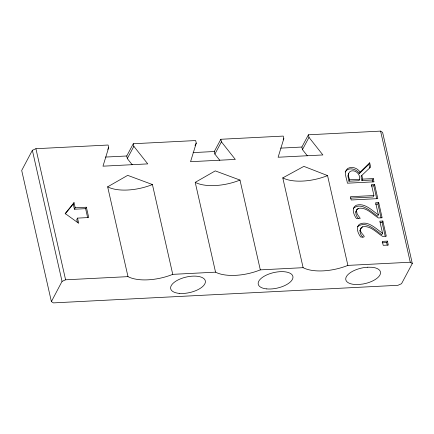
<?xml version="1.0" encoding="UTF-8"?>
<svg xmlns="http://www.w3.org/2000/svg" width="434" height="434" viewBox="0 0 434 434"><rect width="100%" height="100%" fill="white"/><g stroke="black" fill="none" stroke-linecap="round" stroke-linejoin="round"><path stroke-width="0.65" d="M108.684 147.609L102.983 166.179L147.744 163.889L133.862 146.323L133.276 143.741L195.663 140.556L196.249 143.139L190.548 161.703L235.309 159.419L221.427 141.853L220.841 139.271L283.228 136.086L283.814 138.668L278.113 157.238L322.874 154.949L308.992 137.383L308.406 134.8L380.585 131.111L382.614 132.408L412.3 263.525L401.531 283.711L397.962 285.295L53.425 302.889L51.386 301.592L21.7 170.464L32.36 150.294L35.919 148.71L108.099 145.027L108.684 147.609L107.746 149.356M358.256 218.307C355.538 215.725 354.518 210.658 358.164 208.412C366.09 206.692 372.247 214.195 378.394 217.944L382.126 217.754L378.698 202.602L375.643 202.759L378.377 214.825L377.607 216.268C371.2 211.895 361.424 201.626 353.422 208.298M355.701 212.183L356.97 209.367M362.645 237.04C359.862 234.403 358.533 229.201 362.336 226.841C370.262 225.121 376.419 232.624 382.566 236.373L386.298 236.183L382.869 221.031L379.815 221.188L382.549 233.253L381.779 234.696C375.372 230.324 365.596 220.054 357.594 226.727M359.873 230.611L361.142 227.796M51.386 301.592L62.04 281.389L65.599 279.805L127.992 276.637A36.011 16.123 -12.8 0 0 172.754 274.353L215.552 272.156A36.011 16.123 -12.8 0 0 260.313 269.872L303.116 267.68A36.011 16.123 -12.8 0 0 347.878 265.391L410.271 262.228L412.3 263.525M65.241 213.924L73.248 204.067L74.019 202.624L75.191 207.788L74.42 209.231L85.612 208.656L86.377 207.219L75.191 207.788M86.377 207.219L88.715 217.542L77.529 218.112L76.758 219.555L77.339 222.137M132.218 164.768L127.319 158.567L126.739 155.99L133.276 143.741M127.319 158.567L133.862 146.323M195.002 145.471L196.249 143.139M219.788 160.298L214.884 154.097L214.304 151.515L220.841 139.271M214.884 154.097L221.427 141.853M283.19 139.835L283.814 138.668M307.359 155.817L302.46 149.611L301.88 147.034L308.406 134.8M302.46 149.611L308.992 137.383M348.925 181.217L349.695 179.774C344.01 167.198 360.41 168.62 359.732 179.264L358.961 180.701L348.925 181.217L347.878 175.683L348.719 173.312M345.187 171.983C348.209 166.629 356.743 168.826 359.325 173.6L360.095 172.157L369.692 162.831L370.652 167.068L361.837 175.385L361.066 176.828L361.913 180.555L372.486 180.012L373.256 178.569L362.683 179.112L361.913 180.555M359.325 173.6L368.922 164.269L369.692 162.831M357.654 209.372L358.164 208.412M376.739 198.777L373.81 185.85L374.58 184.407L371.433 184.569L373.918 195.528L373.148 196.971L350.357 198.132M361.565 228.284L362.336 226.841M381.057 217.879L377.927 204.045L378.698 202.602M385.235 236.308L382.099 222.474L382.869 221.031M387.242 245.194L386.651 242.568L387.421 241.125L382.327 241.385L383.222 245.324L388.311 245.064L387.421 241.125M74.019 202.624L65.165 213.523L78.695 223.277L77.529 218.112M127.992 276.637L107.659 186.826L127.699 175.358L152.421 184.542L172.754 274.353M215.552 272.156L195.224 182.356L215.264 170.887L239.986 180.067L260.313 269.872M303.116 267.68L282.789 177.88L303.876 166.363L327.551 175.596L347.878 265.391M301.88 147.034L280.722 148.124M105.533 157.07L126.739 155.99M193.097 152.6L214.304 151.515M349.695 179.774L359.732 179.264M371.292 185.974L373.81 185.85M373.918 195.528L350.46 196.727L351.198 199.993L377.797 198.631L374.58 184.407M375.486 204.17L377.927 204.045M380.265 222.566L382.099 222.474M382.197 242.796L386.651 242.568M378.377 214.825C371.9 210.501 364.815 202.494 356.184 205.282C350.949 207.897 353.764 215.014 356.466 218.546L360.253 218.351L357.22 214.179L356.471 210.745M382.549 233.253C376.018 228.886 367.82 219.799 359.244 224.378C355.435 227.823 358.196 233.584 360.638 236.975C369.513 238.228 358.772 233.129 360.643 229.174M360.095 172.157C357.659 168.094 352.082 166.146 347.802 168.392C343.028 171.983 346.912 178.602 347.395 183.191L373.994 181.835L373.256 178.569M380.585 131.111L410.271 262.228M368.922 164.269L369.746 167.904M372.486 180.012L372.931 181.971M361.837 175.385L362.683 179.112M85.612 208.656L87.657 217.694M73.248 204.067L74.42 209.231M35.919 148.71L65.599 279.805M32.36 150.294L62.04 281.389M327.551 175.596A36.011 16.123 -12.8 0 1 282.789 177.88M239.986 180.067A36.011 16.123 -12.8 0 1 195.224 182.356M152.421 184.542A36.011 16.123 -12.8 0 1 107.659 186.826M367.75 267.214L363.247 267.724A17.756 7.958 -12.8 0 0 346.348 276.718A17.756 7.958 -12.8 0 0 354.334 284.444L358.517 284.509L363.019 284.004A17.756 7.958 -12.8 0 0 379.918 275.004A17.756 7.958 -12.8 0 0 371.938 267.279L367.75 267.214M266.764 288.908A17.756 7.948 -12.8 0 0 292.977 277.266A17.756 7.948 -12.8 0 0 266.964 274.825A17.756 7.948 -12.8 0 0 266.764 288.908M179.199 293.379A17.756 7.948 -12.8 0 0 205.412 281.742A17.756 7.948 -12.8 0 0 179.399 279.301A17.756 7.948 -12.8 0 0 179.199 293.379"/></g></svg>
